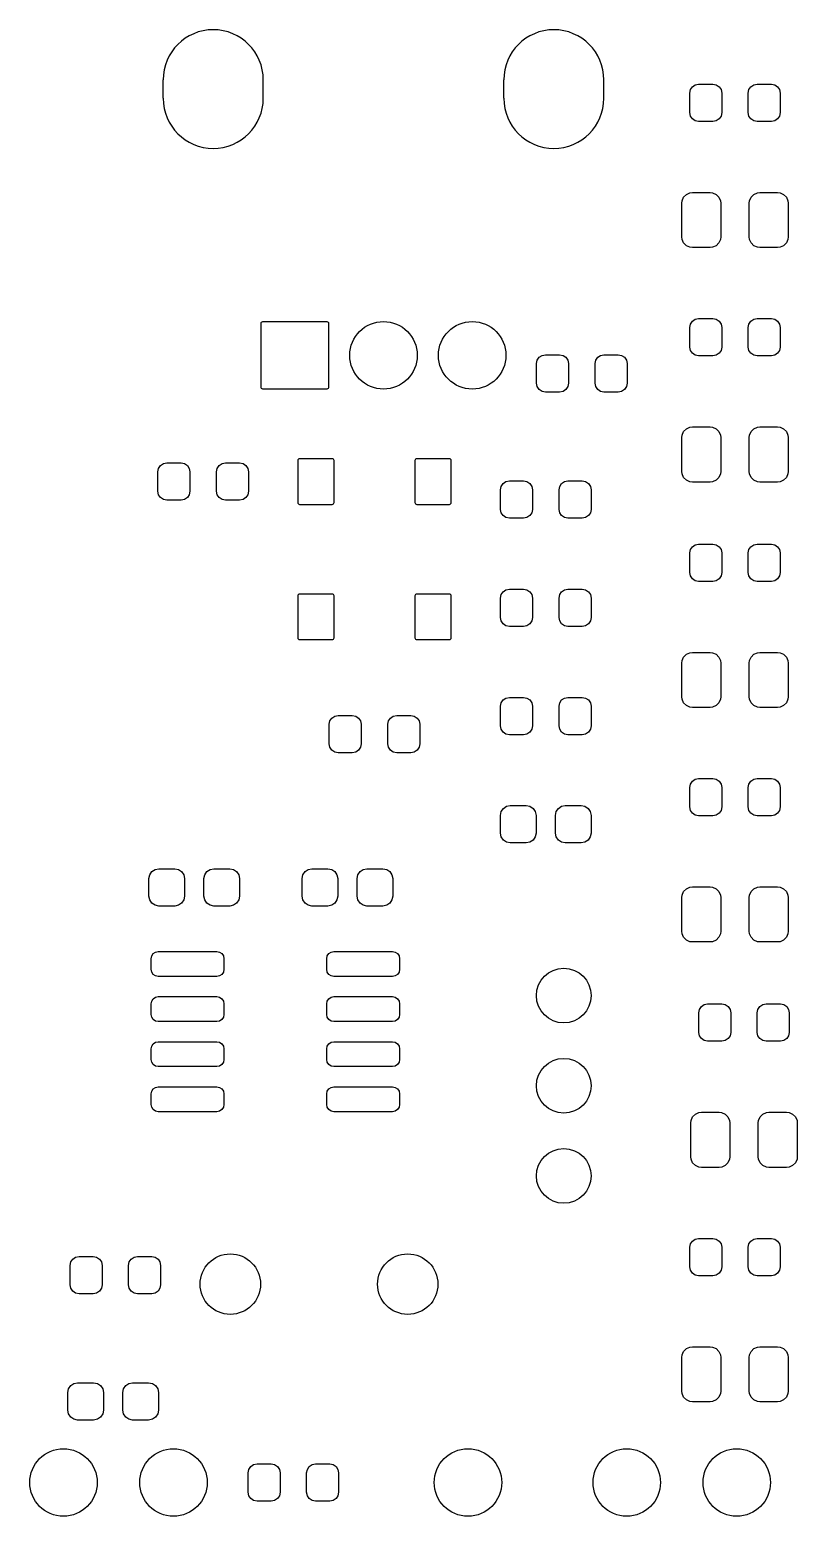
# Model space of a CAD drawing. Extents: x 123.1 to 169.3, y -139.9 to -48.2.
# Drawn here: x 123.12 to 144.76, y -139.89 to -98.02 of the extents above; entities that cross this region are included whole.
import ezdxf

# ---------------------------------------------------------------- set-up
doc = ezdxf.new("R2010")
doc.units = 0
doc.layers.add('BLACK', color=7, linetype='CONTINUOUS')

msp = doc.modelspace()

# ---------------------------------------------------------------- linework, layer by layer
at = {"layer": 'BLACK', "linetype": 'CONTINUOUS'}
for p, q in [((126.885, -99.948), (126.885, -99.428)), ((129.707, -99.948), (129.707, -99.428)), ((136.485, -99.948), (136.485, -99.428)), ((139.307, -99.948), (139.307, -99.428)), ((141.745, -99.7049), (141.8, -99.6235)), ((141.8, -99.6235), (141.881, -99.5691)), ((141.881, -99.5691), (141.977, -99.55)), ((141.977, -99.55), (142.377, -99.55)), ((142.377, -99.55), (142.473, -99.5691)), ((142.473, -99.5691), (142.554, -99.6235)), ((142.554, -99.6235), (142.609, -99.7049)), ((143.395, -99.7049), (143.45, -99.6235)), ((143.45, -99.6235), (143.531, -99.5691)), ((143.531, -99.5691), (143.627, -99.55)), ((143.627, -99.55), (144.027, -99.55)), ((144.027, -99.55), (144.123, -99.5691)), ((144.123, -99.5691), (144.204, -99.6235)), ((144.204, -99.6235), (144.259, -99.7049)), ((141.726, -99.801), (141.745, -99.7049)), ((141.726, -100.351), (141.726, -99.801)), ((142.609, -99.7049), (142.628, -99.801)), ((142.628, -99.801), (142.628, -100.351)), ((143.376, -99.801), (143.395, -99.7049)), ((143.376, -100.351), (143.376, -99.801)), ((144.259, -99.7049), (144.278, -99.801)), ((144.278, -99.801), (144.278, -100.351)), ((141.745, -100.447), (141.726, -100.351)), ((141.8, -100.528), (141.745, -100.447)), ((142.609, -100.447), (142.554, -100.528)), ((142.628, -100.351), (142.609, -100.447)), ((143.395, -100.447), (143.376, -100.351)), ((143.45, -100.528), (143.395, -100.447)), ((144.259, -100.447), (144.204, -100.528)), ((144.278, -100.351), (144.259, -100.447)), ((141.881, -100.583), (141.8, -100.528)), ((141.977, -100.602), (141.881, -100.583)), ((142.377, -100.602), (141.977, -100.602)), ((142.473, -100.583), (142.377, -100.602)), ((142.554, -100.528), (142.473, -100.583)), ((143.531, -100.583), (143.45, -100.528)), ((143.627, -100.602), (143.531, -100.583)), ((144.027, -100.602), (143.627, -100.602)), ((144.123, -100.583), (144.027, -100.602)), ((144.204, -100.528), (144.123, -100.583)), ((141.501, -102.903), (141.509, -102.834)), ((141.501, -103.853), (141.501, -102.903)), ((141.509, -102.834), (141.554, -102.733)), ((141.554, -102.733), (141.632, -102.655)), ((141.632, -102.655), (141.732, -102.61)), ((141.732, -102.61), (141.802, -102.602)), ((141.802, -102.602), (142.302, -102.602)), ((142.302, -102.602), (142.371, -102.61)), ((142.371, -102.61), (142.472, -102.655)), ((142.472, -102.655), (142.55, -102.733)), ((142.55, -102.733), (142.595, -102.833)), ((142.595, -102.833), (142.603, -102.903)), ((142.603, -102.903), (142.603, -103.853)), ((143.401, -102.903), (143.409, -102.834)), ((143.401, -103.853), (143.401, -102.903)), ((143.409, -102.834), (143.454, -102.733)), ((143.454, -102.733), (143.532, -102.655)), ((143.532, -102.655), (143.632, -102.61)), ((143.632, -102.61), (143.702, -102.602)), ((143.702, -102.602), (144.202, -102.602)), ((144.202, -102.602), (144.271, -102.61)), ((144.271, -102.61), (144.372, -102.655)), ((144.372, -102.655), (144.45, -102.733)), ((144.45, -102.733), (144.495, -102.833)), ((144.495, -102.833), (144.503, -102.903)), ((144.503, -102.903), (144.503, -103.853)), ((141.509, -103.923), (141.501, -103.853)), ((141.554, -104.023), (141.509, -103.923)), ((141.632, -104.101), (141.554, -104.023)), ((141.733, -104.146), (141.632, -104.101)), ((141.802, -104.154), (141.733, -104.146)), ((142.302, -104.154), (141.802, -104.154)), ((142.372, -104.146), (142.302, -104.154)), ((142.472, -104.101), (142.372, -104.146)), ((142.55, -104.023), (142.472, -104.101)), ((142.595, -103.922), (142.55, -104.023)), ((142.603, -103.853), (142.595, -103.922)), ((143.409, -103.923), (143.401, -103.853)), ((143.454, -104.023), (143.409, -103.923)), ((143.532, -104.101), (143.454, -104.023)), ((143.633, -104.146), (143.532, -104.101)), ((143.702, -104.154), (143.633, -104.146)), ((144.202, -104.154), (143.702, -104.154)), ((144.272, -104.146), (144.202, -104.154)), ((144.372, -104.101), (144.272, -104.146)), ((144.45, -104.023), (144.372, -104.101)), ((144.495, -103.922), (144.45, -104.023)), ((144.503, -103.853), (144.495, -103.922)), ((129.645, -106.288), (129.649, -106.268)), ((129.645, -108.088), (129.645, -106.288)), ((129.649, -106.268), (129.66, -106.252)), ((129.66, -106.252), (129.676, -106.241)), ((129.676, -106.241), (129.696, -106.237)), ((129.696, -106.237), (131.496, -106.237)), ((131.496, -106.237), (131.516, -106.241)), ((131.516, -106.241), (131.532, -106.252)), ((131.532, -106.252), (131.543, -106.268)), ((131.543, -106.268), (131.547, -106.288)), ((131.547, -106.288), (131.547, -108.088)), ((141.726, -106.405), (141.745, -106.309)), ((141.745, -106.309), (141.8, -106.228)), ((141.8, -106.228), (141.881, -106.173)), ((141.881, -106.173), (141.977, -106.154)), ((141.977, -106.154), (142.377, -106.154)), ((142.377, -106.154), (142.473, -106.173)), ((142.473, -106.173), (142.554, -106.228)), ((142.554, -106.228), (142.609, -106.309)), ((142.609, -106.309), (142.628, -106.405)), ((143.376, -106.405), (143.395, -106.309)), ((143.395, -106.309), (143.45, -106.228)), ((143.45, -106.228), (143.531, -106.173)), ((143.531, -106.173), (143.627, -106.154)), ((143.627, -106.154), (144.027, -106.154)), ((144.027, -106.154), (144.123, -106.173)), ((144.123, -106.173), (144.204, -106.228)), ((144.204, -106.228), (144.259, -106.309)), ((144.259, -106.309), (144.278, -106.405)), ((141.726, -106.955), (141.726, -106.405)), ((142.628, -106.405), (142.628, -106.955)), ((143.376, -106.955), (143.376, -106.405)), ((144.278, -106.405), (144.278, -106.955)), ((137.482, -107.244), (137.563, -107.189)), ((137.563, -107.189), (137.659, -107.17)), ((137.659, -107.17), (138.059, -107.17)), ((138.059, -107.17), (138.155, -107.189)), ((138.155, -107.189), (138.236, -107.244)), ((139.132, -107.244), (139.213, -107.189)), ((139.213, -107.189), (139.309, -107.17)), ((139.309, -107.17), (139.709, -107.17)), ((139.709, -107.17), (139.805, -107.189)), ((139.805, -107.189), (139.886, -107.244)), ((141.745, -107.051), (141.726, -106.955)), ((141.8, -107.132), (141.745, -107.051)), ((141.881, -107.187), (141.8, -107.132)), ((141.977, -107.206), (141.881, -107.187)), ((142.473, -107.187), (142.377, -107.206)), ((142.554, -107.132), (142.473, -107.187)), ((142.609, -107.051), (142.554, -107.132)), ((142.628, -106.955), (142.609, -107.051)), ((143.395, -107.051), (143.376, -106.955)), ((143.45, -107.132), (143.395, -107.051)), ((143.531, -107.187), (143.45, -107.132)), ((143.627, -107.206), (143.531, -107.187)), ((144.123, -107.187), (144.027, -107.206)), ((144.204, -107.132), (144.123, -107.187)), ((144.259, -107.051), (144.204, -107.132)), ((144.278, -106.955), (144.259, -107.051)), ((137.408, -107.421), (137.427, -107.325)), ((137.408, -107.971), (137.408, -107.421)), ((137.427, -107.325), (137.482, -107.244)), ((138.236, -107.244), (138.291, -107.325)), ((138.291, -107.325), (138.31, -107.421)), ((138.31, -107.421), (138.31, -107.971)), ((139.058, -107.421), (139.077, -107.325)), ((139.058, -107.971), (139.058, -107.421)), ((139.077, -107.325), (139.132, -107.244)), ((139.886, -107.244), (139.941, -107.325)), ((139.941, -107.325), (139.96, -107.421)), ((139.96, -107.421), (139.96, -107.971)), ((142.377, -107.206), (141.977, -107.206)), ((144.027, -107.206), (143.627, -107.206)), ((137.427, -108.067), (137.408, -107.971)), ((138.31, -107.971), (138.291, -108.067)), ((139.077, -108.067), (139.058, -107.971)), ((139.96, -107.971), (139.941, -108.067)), ((129.649, -108.108), (129.645, -108.088)), ((129.66, -108.124), (129.649, -108.108)), ((129.676, -108.135), (129.66, -108.124)), ((129.696, -108.139), (129.676, -108.135)), ((131.496, -108.139), (129.696, -108.139)), ((131.516, -108.135), (131.496, -108.139)), ((131.532, -108.124), (131.516, -108.135)), ((131.543, -108.108), (131.532, -108.124)), ((131.547, -108.088), (131.543, -108.108)), ((137.482, -108.148), (137.427, -108.067)), ((137.563, -108.203), (137.482, -108.148)), ((137.659, -108.222), (137.563, -108.203)), ((138.059, -108.222), (137.659, -108.222)), ((138.155, -108.203), (138.059, -108.222)), ((138.236, -108.148), (138.155, -108.203)), ((138.291, -108.067), (138.236, -108.148)), ((139.132, -108.148), (139.077, -108.067)), ((139.213, -108.203), (139.132, -108.148)), ((139.309, -108.222), (139.213, -108.203)), ((139.709, -108.222), (139.309, -108.222)), ((139.805, -108.203), (139.709, -108.222)), ((139.886, -108.148), (139.805, -108.203)), ((139.941, -108.067), (139.886, -108.148)), ((141.554, -109.337), (141.632, -109.259)), ((141.632, -109.259), (141.732, -109.214)), ((141.732, -109.214), (141.802, -109.206)), ((141.802, -109.206), (142.302, -109.206)), ((142.302, -109.206), (142.371, -109.214)), ((142.371, -109.214), (142.472, -109.259)), ((142.472, -109.259), (142.55, -109.337)), ((143.454, -109.337), (143.532, -109.259)), ((143.532, -109.259), (143.632, -109.214)), ((143.632, -109.214), (143.702, -109.206)), ((143.702, -109.206), (144.202, -109.206)), ((144.202, -109.206), (144.271, -109.214)), ((144.271, -109.214), (144.372, -109.259)), ((144.372, -109.259), (144.45, -109.337)), ((141.501, -109.507), (141.509, -109.438)), ((141.501, -110.457), (141.501, -109.507)), ((141.509, -109.438), (141.554, -109.337)), ((142.55, -109.337), (142.595, -109.437)), ((142.595, -109.437), (142.603, -109.507)), ((142.603, -109.507), (142.603, -110.457)), ((143.401, -109.507), (143.409, -109.438)), ((143.401, -110.457), (143.401, -109.507)), ((143.409, -109.438), (143.454, -109.337)), ((144.45, -109.337), (144.495, -109.437)), ((144.495, -109.437), (144.503, -109.507)), ((144.503, -109.507), (144.503, -110.457)), ((130.695, -110.124), (130.706, -110.108)), ((130.706, -110.108), (130.722, -110.097)), ((130.722, -110.097), (130.742, -110.093)), ((130.742, -110.093), (131.642, -110.093)), ((131.642, -110.093), (131.662, -110.097)), ((131.662, -110.097), (131.678, -110.108)), ((131.678, -110.108), (131.689, -110.124)), ((133.995, -110.124), (134.006, -110.108)), ((134.006, -110.108), (134.022, -110.097)), ((134.022, -110.097), (134.042, -110.093)), ((134.042, -110.093), (134.942, -110.093)), ((134.942, -110.093), (134.962, -110.097)), ((134.962, -110.097), (134.978, -110.108)), ((134.978, -110.108), (134.989, -110.124)), ((126.74, -110.469), (126.759, -110.373)), ((126.74, -111.019), (126.74, -110.469)), ((126.759, -110.373), (126.814, -110.292)), ((126.814, -110.292), (126.895, -110.237)), ((126.895, -110.237), (126.991, -110.218)), ((126.991, -110.218), (127.391, -110.218)), ((127.391, -110.218), (127.487, -110.237)), ((127.487, -110.237), (127.568, -110.292)), ((127.568, -110.292), (127.623, -110.373)), ((127.623, -110.373), (127.642, -110.469)), ((127.642, -110.469), (127.642, -111.019)), ((128.39, -110.469), (128.409, -110.373)), ((128.39, -111.019), (128.39, -110.469)), ((128.409, -110.373), (128.464, -110.292)), ((128.464, -110.292), (128.545, -110.237)), ((128.545, -110.237), (128.641, -110.218)), ((128.641, -110.218), (129.041, -110.218)), ((129.041, -110.218), (129.137, -110.237)), ((129.137, -110.237), (129.218, -110.292)), ((129.218, -110.292), (129.273, -110.373)), ((129.273, -110.373), (129.292, -110.469)), ((129.292, -110.469), (129.292, -111.019)), ((130.691, -110.144), (130.695, -110.124)), ((130.691, -111.344), (130.691, -110.144)), ((131.689, -110.124), (131.693, -110.144)), ((131.693, -110.144), (131.693, -111.344)), ((133.991, -110.144), (133.995, -110.124)), ((133.991, -111.344), (133.991, -110.144)), ((134.989, -110.124), (134.993, -110.144)), ((134.993, -110.144), (134.993, -111.344)), ((141.509, -110.527), (141.501, -110.457)), ((141.554, -110.627), (141.509, -110.527)), ((142.595, -110.526), (142.55, -110.627)), ((142.603, -110.457), (142.595, -110.526)), ((143.409, -110.527), (143.401, -110.457)), ((143.454, -110.627), (143.409, -110.527)), ((144.495, -110.526), (144.45, -110.627)), ((144.503, -110.457), (144.495, -110.526)), ((136.392, -110.977), (136.411, -110.881)), ((136.411, -110.881), (136.466, -110.8)), ((136.466, -110.8), (136.547, -110.745)), ((136.547, -110.745), (136.643, -110.726)), ((136.643, -110.726), (137.043, -110.726)), ((137.043, -110.726), (137.139, -110.745)), ((137.139, -110.745), (137.22, -110.8)), ((137.22, -110.8), (137.275, -110.881)), ((137.275, -110.881), (137.294, -110.977)), ((138.042, -110.977), (138.061, -110.881)), ((138.061, -110.881), (138.116, -110.8)), ((138.116, -110.8), (138.197, -110.745)), ((138.197, -110.745), (138.293, -110.726)), ((138.293, -110.726), (138.693, -110.726)), ((138.693, -110.726), (138.789, -110.745)), ((138.789, -110.745), (138.87, -110.8)), ((138.87, -110.8), (138.925, -110.881)), ((138.925, -110.881), (138.944, -110.977)), ((141.632, -110.705), (141.554, -110.627)), ((141.733, -110.75), (141.632, -110.705)), ((141.802, -110.758), (141.733, -110.75)), ((142.302, -110.758), (141.802, -110.758)), ((142.372, -110.75), (142.302, -110.758)), ((142.472, -110.705), (142.372, -110.75)), ((142.55, -110.627), (142.472, -110.705)), ((143.532, -110.705), (143.454, -110.627)), ((143.633, -110.75), (143.532, -110.705)), ((143.702, -110.758), (143.633, -110.75)), ((144.202, -110.758), (143.702, -110.758)), ((144.272, -110.75), (144.202, -110.758)), ((144.372, -110.705), (144.272, -110.75)), ((144.45, -110.627), (144.372, -110.705)), ((126.759, -111.115), (126.74, -111.019)), ((126.814, -111.196), (126.759, -111.115)), ((126.895, -111.251), (126.814, -111.196)), ((126.991, -111.27), (126.895, -111.251)), ((127.391, -111.27), (126.991, -111.27)), ((127.487, -111.251), (127.391, -111.27)), ((127.568, -111.196), (127.487, -111.251)), ((127.623, -111.115), (127.568, -111.196)), ((127.642, -111.019), (127.623, -111.115)), ((128.409, -111.115), (128.39, -111.019)), ((128.464, -111.196), (128.409, -111.115)), ((128.545, -111.251), (128.464, -111.196)), ((128.641, -111.27), (128.545, -111.251)), ((129.041, -111.27), (128.641, -111.27)), ((129.137, -111.251), (129.041, -111.27)), ((129.218, -111.196), (129.137, -111.251)), ((129.273, -111.115), (129.218, -111.196)), ((129.292, -111.019), (129.273, -111.115)), ((130.695, -111.364), (130.691, -111.344)), ((130.706, -111.38), (130.695, -111.364)), ((131.689, -111.364), (131.678, -111.38)), ((131.693, -111.344), (131.689, -111.364)), ((133.995, -111.364), (133.991, -111.344)), ((134.006, -111.38), (133.995, -111.364)), ((134.989, -111.364), (134.978, -111.38)), ((134.993, -111.344), (134.989, -111.364)), ((136.392, -111.527), (136.392, -110.977)), ((137.294, -110.977), (137.294, -111.527)), ((138.042, -111.527), (138.042, -110.977)), ((138.944, -110.977), (138.944, -111.527)), ((130.722, -111.391), (130.706, -111.38)), ((130.742, -111.395), (130.722, -111.391)), ((131.642, -111.395), (130.742, -111.395)), ((131.662, -111.391), (131.642, -111.395)), ((131.678, -111.38), (131.662, -111.391)), ((134.022, -111.391), (134.006, -111.38)), ((134.042, -111.395), (134.022, -111.391)), ((134.942, -111.395), (134.042, -111.395)), ((134.962, -111.391), (134.942, -111.395)), ((134.978, -111.38), (134.962, -111.391)), ((136.411, -111.623), (136.392, -111.527)), ((136.466, -111.704), (136.411, -111.623)), ((136.547, -111.759), (136.466, -111.704)), ((136.643, -111.778), (136.547, -111.759)), ((137.043, -111.778), (136.643, -111.778)), ((137.139, -111.759), (137.043, -111.778)), ((137.22, -111.704), (137.139, -111.759)), ((137.275, -111.623), (137.22, -111.704)), ((137.294, -111.527), (137.275, -111.623)), ((138.061, -111.623), (138.042, -111.527)), ((138.116, -111.704), (138.061, -111.623)), ((138.197, -111.759), (138.116, -111.704)), ((138.293, -111.778), (138.197, -111.759)), ((138.693, -111.778), (138.293, -111.778)), ((138.789, -111.759), (138.693, -111.778)), ((138.87, -111.704), (138.789, -111.759)), ((138.925, -111.623), (138.87, -111.704)), ((138.944, -111.527), (138.925, -111.623)), ((141.745, -112.659), (141.8, -112.578)), ((141.8, -112.578), (141.881, -112.523)), ((141.881, -112.523), (141.977, -112.504)), ((141.977, -112.504), (142.377, -112.504)), ((142.377, -112.504), (142.473, -112.523)), ((142.473, -112.523), (142.554, -112.578)), ((142.554, -112.578), (142.609, -112.659)), ((143.395, -112.659), (143.45, -112.578)), ((143.45, -112.578), (143.531, -112.523)), ((143.531, -112.523), (143.627, -112.504)), ((143.627, -112.504), (144.027, -112.504)), ((144.027, -112.504), (144.123, -112.523)), ((144.123, -112.523), (144.204, -112.578)), ((144.204, -112.578), (144.259, -112.659)), ((141.726, -112.755), (141.745, -112.659)), ((141.726, -113.305), (141.726, -112.755)), ((142.609, -112.659), (142.628, -112.755)), ((142.628, -112.755), (142.628, -113.305)), ((143.376, -112.755), (143.395, -112.659)), ((143.376, -113.305), (143.376, -112.755)), ((144.259, -112.659), (144.278, -112.755)), ((144.278, -112.755), (144.278, -113.305)), ((141.745, -113.401), (141.726, -113.305)), ((141.8, -113.482), (141.745, -113.401)), ((142.609, -113.401), (142.554, -113.482)), ((142.628, -113.305), (142.609, -113.401)), ((143.395, -113.401), (143.376, -113.305)), ((143.45, -113.482), (143.395, -113.401)), ((144.259, -113.401), (144.204, -113.482)), ((144.278, -113.305), (144.259, -113.401)), ((136.411, -113.929), (136.466, -113.848)), ((136.466, -113.848), (136.547, -113.793)), ((136.547, -113.793), (136.643, -113.774)), ((136.643, -113.774), (137.043, -113.774)), ((137.043, -113.774), (137.139, -113.793)), ((137.139, -113.793), (137.22, -113.848)), ((137.22, -113.848), (137.275, -113.929)), ((138.061, -113.929), (138.116, -113.848)), ((138.116, -113.848), (138.197, -113.793)), ((138.197, -113.793), (138.293, -113.774)), ((138.293, -113.774), (138.693, -113.774)), ((138.693, -113.774), (138.789, -113.793)), ((138.789, -113.793), (138.87, -113.848)), ((138.87, -113.848), (138.925, -113.929)), ((141.881, -113.537), (141.8, -113.482)), ((141.977, -113.556), (141.881, -113.537)), ((142.377, -113.556), (141.977, -113.556)), ((142.473, -113.537), (142.377, -113.556)), ((142.554, -113.482), (142.473, -113.537)), ((143.531, -113.537), (143.45, -113.482)), ((143.627, -113.556), (143.531, -113.537)), ((144.027, -113.556), (143.627, -113.556)), ((144.123, -113.537), (144.027, -113.556)), ((144.204, -113.482), (144.123, -113.537)), ((130.691, -113.954), (130.695, -113.934)), ((130.691, -115.154), (130.691, -113.954)), ((130.695, -113.934), (130.706, -113.918)), ((130.706, -113.918), (130.722, -113.907)), ((130.722, -113.907), (130.742, -113.903)), ((130.742, -113.903), (131.642, -113.903)), ((131.642, -113.903), (131.662, -113.907)), ((131.662, -113.907), (131.678, -113.918)), ((131.678, -113.918), (131.689, -113.934)), ((131.689, -113.934), (131.693, -113.954)), ((131.693, -113.954), (131.693, -115.154)), ((133.991, -113.954), (133.995, -113.934)), ((133.991, -115.154), (133.991, -113.954)), ((133.995, -113.934), (134.006, -113.918)), ((134.006, -113.918), (134.022, -113.907)), ((134.022, -113.907), (134.042, -113.903)), ((134.042, -113.903), (134.942, -113.903)), ((134.942, -113.903), (134.962, -113.907)), ((134.962, -113.907), (134.978, -113.918)), ((134.978, -113.918), (134.989, -113.934)), ((134.989, -113.934), (134.993, -113.954)), ((134.993, -113.954), (134.993, -115.154)), ((136.392, -114.025), (136.411, -113.929)), ((136.392, -114.575), (136.392, -114.025)), ((137.275, -113.929), (137.294, -114.025)), ((137.294, -114.025), (137.294, -114.575)), ((138.042, -114.025), (138.061, -113.929)), ((138.042, -114.575), (138.042, -114.025)), ((138.925, -113.929), (138.944, -114.025)), ((138.944, -114.025), (138.944, -114.575)), ((136.411, -114.671), (136.392, -114.575)), ((136.466, -114.752), (136.411, -114.671)), ((137.275, -114.671), (137.22, -114.752)), ((137.294, -114.575), (137.275, -114.671)), ((138.061, -114.671), (138.042, -114.575)), ((138.116, -114.752), (138.061, -114.671)), ((138.925, -114.671), (138.87, -114.752)), ((138.944, -114.575), (138.925, -114.671)), ((136.547, -114.807), (136.466, -114.752)), ((136.643, -114.826), (136.547, -114.807)), ((137.043, -114.826), (136.643, -114.826)), ((137.139, -114.807), (137.043, -114.826)), ((137.22, -114.752), (137.139, -114.807)), ((138.197, -114.807), (138.116, -114.752)), ((138.293, -114.826), (138.197, -114.807)), ((138.693, -114.826), (138.293, -114.826)), ((138.789, -114.807), (138.693, -114.826)), ((138.87, -114.752), (138.789, -114.807)), ((130.695, -115.174), (130.691, -115.154)), ((130.706, -115.19), (130.695, -115.174)), ((130.722, -115.201), (130.706, -115.19)), ((130.742, -115.205), (130.722, -115.201)), ((131.642, -115.205), (130.742, -115.205)), ((131.662, -115.201), (131.642, -115.205)), ((131.678, -115.19), (131.662, -115.201)), ((131.689, -115.174), (131.678, -115.19)), ((131.693, -115.154), (131.689, -115.174)), ((133.995, -115.174), (133.991, -115.154)), ((134.006, -115.19), (133.995, -115.174)), ((134.022, -115.201), (134.006, -115.19)), ((134.042, -115.205), (134.022, -115.201)), ((134.942, -115.205), (134.042, -115.205)), ((134.962, -115.201), (134.942, -115.205)), ((134.978, -115.19), (134.962, -115.201)), ((134.989, -115.174), (134.978, -115.19)), ((134.993, -115.154), (134.989, -115.174)), ((141.632, -115.609), (141.732, -115.564)), ((141.732, -115.564), (141.802, -115.556)), ((141.802, -115.556), (142.302, -115.556)), ((142.302, -115.556), (142.371, -115.564)), ((142.371, -115.564), (142.472, -115.609)), ((143.532, -115.609), (143.632, -115.564)), ((143.632, -115.564), (143.702, -115.556)), ((143.702, -115.556), (144.202, -115.556)), ((144.202, -115.556), (144.271, -115.564)), ((144.271, -115.564), (144.372, -115.609)), ((141.501, -115.857), (141.509, -115.788)), ((141.501, -116.807), (141.501, -115.857)), ((141.509, -115.788), (141.554, -115.687)), ((141.554, -115.687), (141.632, -115.609)), ((142.472, -115.609), (142.55, -115.687)), ((142.55, -115.687), (142.595, -115.787)), ((142.595, -115.787), (142.603, -115.857)), ((142.603, -115.857), (142.603, -116.807)), ((143.401, -115.857), (143.409, -115.788)), ((143.401, -116.807), (143.401, -115.857)), ((143.409, -115.788), (143.454, -115.687)), ((143.454, -115.687), (143.532, -115.609)), ((144.372, -115.609), (144.45, -115.687)), ((144.45, -115.687), (144.495, -115.787)), ((144.495, -115.787), (144.503, -115.857)), ((144.503, -115.857), (144.503, -116.807)), ((136.547, -116.841), (136.643, -116.822)), ((136.643, -116.822), (137.043, -116.822)), ((137.043, -116.822), (137.139, -116.841)), ((138.197, -116.841), (138.293, -116.822)), ((138.293, -116.822), (138.693, -116.822)), ((138.693, -116.822), (138.789, -116.841)), ((141.509, -116.877), (141.501, -116.807)), ((142.603, -116.807), (142.595, -116.876)), ((143.409, -116.877), (143.401, -116.807)), ((144.503, -116.807), (144.495, -116.876)), ((136.392, -117.073), (136.411, -116.977)), ((136.392, -117.623), (136.392, -117.073)), ((136.411, -116.977), (136.466, -116.896)), ((136.466, -116.896), (136.547, -116.841)), ((137.139, -116.841), (137.22, -116.896)), ((137.22, -116.896), (137.275, -116.977)), ((137.275, -116.977), (137.294, -117.073)), ((137.294, -117.073), (137.294, -117.623)), ((138.042, -117.073), (138.061, -116.977)), ((138.042, -117.623), (138.042, -117.073)), ((138.061, -116.977), (138.116, -116.896)), ((138.116, -116.896), (138.197, -116.841)), ((138.789, -116.841), (138.87, -116.896)), ((138.87, -116.896), (138.925, -116.977)), ((138.925, -116.977), (138.944, -117.073)), ((138.944, -117.073), (138.944, -117.623)), ((141.554, -116.977), (141.509, -116.877)), ((141.632, -117.055), (141.554, -116.977)), ((141.733, -117.1), (141.632, -117.055)), ((141.802, -117.108), (141.733, -117.1)), ((142.302, -117.108), (141.802, -117.108)), ((142.372, -117.1), (142.302, -117.108)), ((142.472, -117.055), (142.372, -117.1)), ((142.55, -116.977), (142.472, -117.055)), ((142.595, -116.876), (142.55, -116.977)), ((143.454, -116.977), (143.409, -116.877)), ((143.532, -117.055), (143.454, -116.977)), ((143.633, -117.1), (143.532, -117.055)), ((143.702, -117.108), (143.633, -117.1)), ((144.202, -117.108), (143.702, -117.108)), ((144.272, -117.1), (144.202, -117.108)), ((144.372, -117.055), (144.272, -117.1)), ((144.45, -116.977), (144.372, -117.055)), ((144.495, -116.876), (144.45, -116.977)), ((131.566, -117.581), (131.585, -117.485)), ((131.566, -118.131), (131.566, -117.581)), ((131.585, -117.485), (131.64, -117.404)), ((131.64, -117.404), (131.721, -117.349)), ((131.721, -117.349), (131.817, -117.33)), ((131.817, -117.33), (132.217, -117.33)), ((132.217, -117.33), (132.313, -117.349)), ((132.313, -117.349), (132.394, -117.404)), ((132.394, -117.404), (132.449, -117.485)), ((132.449, -117.485), (132.468, -117.581)), ((132.468, -117.581), (132.468, -118.131)), ((133.216, -117.581), (133.235, -117.485)), ((133.216, -118.131), (133.216, -117.581)), ((133.235, -117.485), (133.29, -117.404)), ((133.29, -117.404), (133.371, -117.349)), ((133.371, -117.349), (133.467, -117.33)), ((133.467, -117.33), (133.867, -117.33)), ((133.867, -117.33), (133.963, -117.349)), ((133.963, -117.349), (134.044, -117.404)), ((134.044, -117.404), (134.099, -117.485)), ((134.099, -117.485), (134.118, -117.581)), ((134.118, -117.581), (134.118, -118.131)), ((136.411, -117.719), (136.392, -117.623)), ((137.294, -117.623), (137.275, -117.719)), ((138.061, -117.719), (138.042, -117.623)), ((138.944, -117.623), (138.925, -117.719)), ((136.466, -117.8), (136.411, -117.719)), ((136.547, -117.855), (136.466, -117.8)), ((136.643, -117.874), (136.547, -117.855)), ((137.043, -117.874), (136.643, -117.874)), ((137.139, -117.855), (137.043, -117.874)), ((137.22, -117.8), (137.139, -117.855)), ((137.275, -117.719), (137.22, -117.8)), ((138.116, -117.8), (138.061, -117.719)), ((138.197, -117.855), (138.116, -117.8)), ((138.293, -117.874), (138.197, -117.855)), ((138.693, -117.874), (138.293, -117.874)), ((138.789, -117.855), (138.693, -117.874)), ((138.87, -117.8), (138.789, -117.855)), ((138.925, -117.719), (138.87, -117.8)), ((131.585, -118.227), (131.566, -118.131)), ((131.64, -118.308), (131.585, -118.227)), ((131.721, -118.363), (131.64, -118.308)), ((131.817, -118.382), (131.721, -118.363)), ((132.217, -118.382), (131.817, -118.382)), ((132.313, -118.363), (132.217, -118.382)), ((132.394, -118.308), (132.313, -118.363)), ((132.449, -118.227), (132.394, -118.308)), ((132.468, -118.131), (132.449, -118.227)), ((133.235, -118.227), (133.216, -118.131)), ((133.29, -118.308), (133.235, -118.227)), ((133.371, -118.363), (133.29, -118.308)), ((133.467, -118.382), (133.371, -118.363)), ((133.867, -118.382), (133.467, -118.382)), ((133.963, -118.363), (133.867, -118.382)), ((134.044, -118.308), (133.963, -118.363)), ((134.099, -118.227), (134.044, -118.308)), ((134.118, -118.131), (134.099, -118.227)), ((141.726, -119.359), (141.745, -119.263)), ((141.745, -119.263), (141.8, -119.182)), ((141.8, -119.182), (141.881, -119.127)), ((141.881, -119.127), (141.977, -119.108)), ((141.977, -119.108), (142.377, -119.108)), ((142.377, -119.108), (142.473, -119.127)), ((142.473, -119.127), (142.554, -119.182)), ((142.554, -119.182), (142.609, -119.263)), ((142.609, -119.263), (142.628, -119.359)), ((143.376, -119.359), (143.395, -119.263)), ((143.395, -119.263), (143.45, -119.182)), ((143.45, -119.182), (143.531, -119.127)), ((143.531, -119.127), (143.627, -119.108)), ((143.627, -119.108), (144.027, -119.108)), ((144.027, -119.108), (144.123, -119.127)), ((144.123, -119.127), (144.204, -119.182)), ((144.204, -119.182), (144.259, -119.263)), ((144.259, -119.263), (144.278, -119.359)), ((141.726, -119.909), (141.726, -119.359)), ((142.628, -119.359), (142.628, -119.909)), ((143.376, -119.909), (143.376, -119.359)), ((144.278, -119.359), (144.278, -119.909)), ((136.392, -120.146), (136.413, -120.04)), ((136.392, -120.646), (136.392, -120.146)), ((136.413, -120.04), (136.473, -119.951)), ((136.473, -119.951), (136.562, -119.891)), ((136.562, -119.891), (136.668, -119.87)), ((136.668, -119.87), (137.118, -119.87)), ((137.118, -119.87), (137.224, -119.891)), ((137.224, -119.891), (137.313, -119.951)), ((137.313, -119.951), (137.373, -120.04)), ((137.373, -120.04), (137.394, -120.146)), ((137.394, -120.146), (137.394, -120.646)), ((137.942, -120.146), (137.963, -120.04)), ((137.942, -120.646), (137.942, -120.146)), ((137.963, -120.04), (138.023, -119.951)), ((138.023, -119.951), (138.112, -119.891)), ((138.112, -119.891), (138.218, -119.87)), ((138.218, -119.87), (138.668, -119.87)), ((138.668, -119.87), (138.774, -119.891)), ((138.774, -119.891), (138.863, -119.951)), ((138.863, -119.951), (138.923, -120.04)), ((138.923, -120.04), (138.944, -120.146)), ((138.944, -120.146), (138.944, -120.646)), ((141.745, -120.005), (141.726, -119.909)), ((141.8, -120.086), (141.745, -120.005)), ((141.881, -120.141), (141.8, -120.086)), ((141.977, -120.16), (141.881, -120.141)), ((142.377, -120.16), (141.977, -120.16)), ((142.473, -120.141), (142.377, -120.16)), ((142.554, -120.086), (142.473, -120.141)), ((142.609, -120.005), (142.554, -120.086)), ((142.628, -119.909), (142.609, -120.005)), ((143.395, -120.005), (143.376, -119.909)), ((143.45, -120.086), (143.395, -120.005)), ((143.531, -120.141), (143.45, -120.086)), ((143.627, -120.16), (143.531, -120.141)), ((144.027, -120.16), (143.627, -120.16)), ((144.123, -120.141), (144.027, -120.16)), ((144.204, -120.086), (144.123, -120.141)), ((144.259, -120.005), (144.204, -120.086)), ((144.278, -119.909), (144.259, -120.005)), ((136.413, -120.752), (136.392, -120.646)), ((136.473, -120.841), (136.413, -120.752)), ((136.562, -120.901), (136.473, -120.841)), ((136.668, -120.922), (136.562, -120.901)), ((137.118, -120.922), (136.668, -120.922)), ((137.224, -120.901), (137.118, -120.922)), ((137.313, -120.841), (137.224, -120.901)), ((137.373, -120.752), (137.313, -120.841)), ((137.394, -120.646), (137.373, -120.752)), ((137.963, -120.752), (137.942, -120.646)), ((138.023, -120.841), (137.963, -120.752)), ((138.112, -120.901), (138.023, -120.841)), ((138.218, -120.922), (138.112, -120.901)), ((138.668, -120.922), (138.218, -120.922)), ((138.774, -120.901), (138.668, -120.922)), ((138.863, -120.841), (138.774, -120.901)), ((138.923, -120.752), (138.863, -120.841)), ((138.944, -120.646), (138.923, -120.752)), ((126.486, -121.924), (126.507, -121.818)), ((126.507, -121.818), (126.567, -121.729)), ((126.567, -121.729), (126.656, -121.669)), ((126.656, -121.669), (126.762, -121.648)), ((126.762, -121.648), (127.212, -121.648)), ((127.212, -121.648), (127.318, -121.669)), ((127.318, -121.669), (127.407, -121.729)), ((127.407, -121.729), (127.467, -121.818)), ((127.467, -121.818), (127.488, -121.924)), ((128.036, -121.924), (128.057, -121.818)), ((128.057, -121.818), (128.117, -121.729)), ((128.117, -121.729), (128.206, -121.669)), ((128.206, -121.669), (128.312, -121.648)), ((128.312, -121.648), (128.762, -121.648)), ((128.762, -121.648), (128.868, -121.669)), ((128.868, -121.669), (128.957, -121.729)), ((128.957, -121.729), (129.017, -121.818)), ((129.017, -121.818), (129.038, -121.924)), ((130.804, -121.924), (130.825, -121.818)), ((130.825, -121.818), (130.885, -121.729)), ((130.885, -121.729), (130.974, -121.669)), ((130.974, -121.669), (131.08, -121.648)), ((131.08, -121.648), (131.53, -121.648)), ((131.53, -121.648), (131.636, -121.669)), ((131.636, -121.669), (131.725, -121.729)), ((131.725, -121.729), (131.785, -121.818)), ((131.785, -121.818), (131.806, -121.924)), ((132.354, -121.924), (132.375, -121.818)), ((132.375, -121.818), (132.435, -121.729)), ((132.435, -121.729), (132.524, -121.669)), ((132.524, -121.669), (132.63, -121.648)), ((132.63, -121.648), (133.08, -121.648)), ((133.08, -121.648), (133.186, -121.669)), ((133.186, -121.669), (133.275, -121.729)), ((133.275, -121.729), (133.335, -121.818)), ((133.335, -121.818), (133.356, -121.924)), ((126.486, -122.424), (126.486, -121.924)), ((127.488, -121.924), (127.488, -122.424)), ((128.036, -122.424), (128.036, -121.924)), ((129.038, -121.924), (129.038, -122.424)), ((130.804, -122.424), (130.804, -121.924)), ((131.806, -121.924), (131.806, -122.424)), ((132.354, -122.424), (132.354, -121.924)), ((133.356, -121.924), (133.356, -122.424)), ((141.554, -122.291), (141.632, -122.213)), ((141.632, -122.213), (141.732, -122.168)), ((141.732, -122.168), (141.802, -122.16)), ((141.802, -122.16), (142.302, -122.16)), ((142.302, -122.16), (142.371, -122.168)), ((142.371, -122.168), (142.472, -122.213)), ((142.472, -122.213), (142.55, -122.291)), ((143.454, -122.291), (143.532, -122.213)), ((143.532, -122.213), (143.632, -122.168)), ((143.632, -122.168), (143.702, -122.16)), ((143.702, -122.16), (144.202, -122.16)), ((144.202, -122.16), (144.271, -122.168)), ((144.271, -122.168), (144.372, -122.213)), ((144.372, -122.213), (144.45, -122.291)), ((126.507, -122.53), (126.486, -122.424)), ((126.567, -122.619), (126.507, -122.53)), ((126.656, -122.679), (126.567, -122.619)), ((126.762, -122.7), (126.656, -122.679)), ((127.318, -122.679), (127.212, -122.7)), ((127.407, -122.619), (127.318, -122.679)), ((127.467, -122.53), (127.407, -122.619)), ((127.488, -122.424), (127.467, -122.53)), ((128.057, -122.53), (128.036, -122.424)), ((128.117, -122.619), (128.057, -122.53)), ((128.206, -122.679), (128.117, -122.619)), ((128.312, -122.7), (128.206, -122.679)), ((128.868, -122.679), (128.762, -122.7)), ((128.957, -122.619), (128.868, -122.679)), ((129.017, -122.53), (128.957, -122.619)), ((129.038, -122.424), (129.017, -122.53)), ((130.825, -122.53), (130.804, -122.424)), ((130.885, -122.619), (130.825, -122.53)), ((130.974, -122.679), (130.885, -122.619)), ((131.08, -122.7), (130.974, -122.679)), ((131.636, -122.679), (131.53, -122.7)), ((131.725, -122.619), (131.636, -122.679)), ((131.785, -122.53), (131.725, -122.619)), ((131.806, -122.424), (131.785, -122.53)), ((132.375, -122.53), (132.354, -122.424)), ((132.435, -122.619), (132.375, -122.53)), ((132.524, -122.679), (132.435, -122.619)), ((132.63, -122.7), (132.524, -122.679)), ((133.186, -122.679), (133.08, -122.7)), ((133.275, -122.619), (133.186, -122.679)), ((133.335, -122.53), (133.275, -122.619)), ((133.356, -122.424), (133.335, -122.53)), ((141.501, -122.461), (141.509, -122.392)), ((141.501, -123.411), (141.501, -122.461)), ((141.509, -122.392), (141.554, -122.291)), ((142.55, -122.291), (142.595, -122.391)), ((142.595, -122.391), (142.603, -122.461)), ((142.603, -122.461), (142.603, -123.411)), ((143.401, -122.461), (143.409, -122.392)), ((143.401, -123.411), (143.401, -122.461)), ((143.409, -122.392), (143.454, -122.291)), ((144.45, -122.291), (144.495, -122.391)), ((144.495, -122.391), (144.503, -122.461)), ((144.503, -122.461), (144.503, -123.411)), ((127.212, -122.7), (126.762, -122.7)), ((128.762, -122.7), (128.312, -122.7)), ((131.53, -122.7), (131.08, -122.7)), ((133.08, -122.7), (132.63, -122.7)), ((141.509, -123.481), (141.501, -123.411)), ((141.554, -123.581), (141.509, -123.481)), ((142.595, -123.48), (142.55, -123.581)), ((142.603, -123.411), (142.595, -123.48)), ((143.409, -123.481), (143.401, -123.411)), ((143.454, -123.581), (143.409, -123.481)), ((144.495, -123.48), (144.45, -123.581)), ((144.503, -123.411), (144.495, -123.48)), ((141.632, -123.659), (141.554, -123.581)), ((141.733, -123.704), (141.632, -123.659)), ((141.802, -123.712), (141.733, -123.704)), ((142.302, -123.712), (141.802, -123.712)), ((142.372, -123.704), (142.302, -123.712)), ((142.472, -123.659), (142.372, -123.704)), ((142.55, -123.581), (142.472, -123.659)), ((143.532, -123.659), (143.454, -123.581)), ((143.633, -123.704), (143.532, -123.659)), ((143.702, -123.712), (143.633, -123.704)), ((144.202, -123.712), (143.702, -123.712)), ((144.272, -123.704), (144.202, -123.712)), ((144.372, -123.659), (144.272, -123.704)), ((144.45, -123.581), (144.372, -123.659)), ((126.547, -124.183), (126.562, -124.106)), ((126.547, -124.483), (126.547, -124.183)), ((126.562, -124.106), (126.606, -124.041)), ((126.606, -124.041), (126.671, -123.997)), ((126.671, -123.997), (126.748, -123.982)), ((126.748, -123.982), (128.398, -123.982)), ((128.398, -123.982), (128.475, -123.997)), ((128.475, -123.997), (128.54, -124.041)), ((128.54, -124.041), (128.584, -124.106)), ((128.584, -124.106), (128.599, -124.183)), ((128.599, -124.183), (128.599, -124.483)), ((131.497, -124.183), (131.512, -124.106)), ((131.497, -124.483), (131.497, -124.183)), ((131.512, -124.106), (131.556, -124.041)), ((131.556, -124.041), (131.621, -123.997)), ((131.621, -123.997), (131.698, -123.982)), ((131.698, -123.982), (133.348, -123.982)), ((133.348, -123.982), (133.425, -123.997)), ((133.425, -123.997), (133.49, -124.041)), ((133.49, -124.041), (133.534, -124.106)), ((133.534, -124.106), (133.549, -124.183)), ((133.549, -124.183), (133.549, -124.483)), ((126.562, -124.56), (126.547, -124.483)), ((126.606, -124.625), (126.562, -124.56)), ((126.671, -124.669), (126.606, -124.625)), ((126.748, -124.684), (126.671, -124.669)), ((128.398, -124.684), (126.748, -124.684)), ((128.475, -124.669), (128.398, -124.684)), ((128.54, -124.625), (128.475, -124.669)), ((128.584, -124.56), (128.54, -124.625)), ((128.599, -124.483), (128.584, -124.56)), ((131.512, -124.56), (131.497, -124.483)), ((131.556, -124.625), (131.512, -124.56)), ((131.621, -124.669), (131.556, -124.625)), ((131.698, -124.684), (131.621, -124.669)), ((133.348, -124.684), (131.698, -124.684)), ((133.425, -124.669), (133.348, -124.684)), ((133.49, -124.625), (133.425, -124.669)), ((133.534, -124.56), (133.49, -124.625)), ((133.549, -124.483), (133.534, -124.56)), ((126.547, -125.453), (126.562, -125.376)), ((126.547, -125.753), (126.547, -125.453)), ((126.562, -125.376), (126.606, -125.311)), ((126.606, -125.311), (126.671, -125.267)), ((126.671, -125.267), (126.748, -125.252)), ((126.748, -125.252), (128.398, -125.252)), ((128.398, -125.252), (128.475, -125.267)), ((128.475, -125.267), (128.54, -125.311)), ((128.54, -125.311), (128.584, -125.376)), ((128.584, -125.376), (128.599, -125.453)), ((128.599, -125.453), (128.599, -125.753)), ((131.497, -125.453), (131.512, -125.376)), ((131.497, -125.753), (131.497, -125.453)), ((131.512, -125.376), (131.556, -125.311)), ((131.556, -125.311), (131.621, -125.267)), ((131.621, -125.267), (131.698, -125.252)), ((131.698, -125.252), (133.348, -125.252)), ((133.348, -125.252), (133.425, -125.267)), ((133.425, -125.267), (133.49, -125.311)), ((133.49, -125.311), (133.534, -125.376)), ((133.534, -125.376), (133.549, -125.453)), ((133.549, -125.453), (133.549, -125.753)), ((141.98, -125.709), (141.999, -125.613)), ((141.999, -125.613), (142.054, -125.532)), ((142.054, -125.532), (142.135, -125.477)), ((142.135, -125.477), (142.231, -125.458)), ((142.231, -125.458), (142.631, -125.458)), ((142.631, -125.458), (142.727, -125.477)), ((142.727, -125.477), (142.808, -125.532)), ((142.808, -125.532), (142.863, -125.613)), ((142.863, -125.613), (142.882, -125.709)), ((143.63, -125.709), (143.649, -125.613)), ((143.649, -125.613), (143.704, -125.532)), ((143.704, -125.532), (143.785, -125.477)), ((143.785, -125.477), (143.881, -125.458)), ((143.881, -125.458), (144.281, -125.458)), ((144.281, -125.458), (144.377, -125.477)), ((144.377, -125.477), (144.458, -125.532)), ((144.458, -125.532), (144.513, -125.613)), ((144.513, -125.613), (144.532, -125.709)), ((126.562, -125.83), (126.547, -125.753)), ((126.606, -125.895), (126.562, -125.83)), ((126.671, -125.939), (126.606, -125.895)), ((126.748, -125.954), (126.671, -125.939)), ((128.398, -125.954), (126.748, -125.954)), ((128.475, -125.939), (128.398, -125.954)), ((128.54, -125.895), (128.475, -125.939)), ((128.584, -125.83), (128.54, -125.895)), ((128.599, -125.753), (128.584, -125.83)), ((131.512, -125.83), (131.497, -125.753)), ((131.556, -125.895), (131.512, -125.83)), ((131.621, -125.939), (131.556, -125.895)), ((131.698, -125.954), (131.621, -125.939)), ((133.348, -125.954), (131.698, -125.954)), ((133.425, -125.939), (133.348, -125.954)), ((133.49, -125.895), (133.425, -125.939)), ((133.534, -125.83), (133.49, -125.895)), ((133.549, -125.753), (133.534, -125.83)), ((141.98, -126.259), (141.98, -125.709)), ((142.882, -125.709), (142.882, -126.259)), ((143.63, -126.259), (143.63, -125.709)), ((144.532, -125.709), (144.532, -126.259)), ((141.999, -126.355), (141.98, -126.259)), ((142.054, -126.436), (141.999, -126.355)), ((142.135, -126.491), (142.054, -126.436)), ((142.808, -126.436), (142.727, -126.491)), ((142.863, -126.355), (142.808, -126.436)), ((142.882, -126.259), (142.863, -126.355)), ((143.649, -126.355), (143.63, -126.259)), ((143.704, -126.436), (143.649, -126.355)), ((143.785, -126.491), (143.704, -126.436)), ((144.458, -126.436), (144.377, -126.491)), ((144.513, -126.355), (144.458, -126.436)), ((144.532, -126.259), (144.513, -126.355)), ((126.547, -126.723), (126.562, -126.646)), ((126.547, -127.023), (126.547, -126.723)), ((126.562, -126.646), (126.606, -126.581)), ((126.606, -126.581), (126.671, -126.537)), ((126.671, -126.537), (126.748, -126.522)), ((126.748, -126.522), (128.398, -126.522)), ((128.398, -126.522), (128.475, -126.537)), ((128.475, -126.537), (128.54, -126.581)), ((128.54, -126.581), (128.584, -126.646)), ((128.584, -126.646), (128.599, -126.723)), ((128.599, -126.723), (128.599, -127.023)), ((131.497, -126.723), (131.512, -126.646)), ((131.497, -127.023), (131.497, -126.723)), ((131.512, -126.646), (131.556, -126.581)), ((131.556, -126.581), (131.621, -126.537)), ((131.621, -126.537), (131.698, -126.522)), ((131.698, -126.522), (133.348, -126.522)), ((133.348, -126.522), (133.425, -126.537)), ((133.425, -126.537), (133.49, -126.581)), ((133.49, -126.581), (133.534, -126.646)), ((133.534, -126.646), (133.549, -126.723)), ((133.549, -126.723), (133.549, -127.023)), ((142.231, -126.51), (142.135, -126.491)), ((142.631, -126.51), (142.231, -126.51)), ((142.727, -126.491), (142.631, -126.51)), ((143.881, -126.51), (143.785, -126.491)), ((144.281, -126.51), (143.881, -126.51)), ((144.377, -126.491), (144.281, -126.51)), ((126.562, -127.1), (126.547, -127.023)), ((126.606, -127.165), (126.562, -127.1)), ((126.671, -127.209), (126.606, -127.165)), ((126.748, -127.224), (126.671, -127.209)), ((128.398, -127.224), (126.748, -127.224)), ((128.475, -127.209), (128.398, -127.224)), ((128.54, -127.165), (128.475, -127.209)), ((128.584, -127.1), (128.54, -127.165)), ((128.599, -127.023), (128.584, -127.1)), ((131.512, -127.1), (131.497, -127.023)), ((131.556, -127.165), (131.512, -127.1)), ((131.621, -127.209), (131.556, -127.165)), ((131.698, -127.224), (131.621, -127.209)), ((133.348, -127.224), (131.698, -127.224)), ((133.425, -127.209), (133.348, -127.224)), ((133.49, -127.165), (133.425, -127.209)), ((133.534, -127.1), (133.49, -127.165)), ((133.549, -127.023), (133.534, -127.1)), ((126.547, -127.993), (126.562, -127.916)), ((126.547, -128.293), (126.547, -127.993)), ((126.562, -127.916), (126.606, -127.851)), ((126.606, -127.851), (126.671, -127.807)), ((126.671, -127.807), (126.748, -127.792)), ((126.748, -127.792), (128.398, -127.792)), ((128.398, -127.792), (128.475, -127.807)), ((128.475, -127.807), (128.54, -127.851)), ((128.54, -127.851), (128.584, -127.916)), ((128.584, -127.916), (128.599, -127.993)), ((128.599, -127.993), (128.599, -128.293)), ((131.497, -127.993), (131.512, -127.916)), ((131.497, -128.293), (131.497, -127.993)), ((131.512, -127.916), (131.556, -127.851)), ((131.556, -127.851), (131.621, -127.807)), ((131.621, -127.807), (131.698, -127.792)), ((131.698, -127.792), (133.348, -127.792)), ((133.348, -127.792), (133.425, -127.807)), ((133.425, -127.807), (133.49, -127.851)), ((133.49, -127.851), (133.534, -127.916)), ((133.534, -127.916), (133.549, -127.993)), ((133.549, -127.993), (133.549, -128.293)), ((126.562, -128.37), (126.547, -128.293)), ((126.606, -128.435), (126.562, -128.37)), ((126.671, -128.479), (126.606, -128.435)), ((126.748, -128.494), (126.671, -128.479)), ((128.398, -128.494), (126.748, -128.494)), ((128.475, -128.479), (128.398, -128.494)), ((128.54, -128.435), (128.475, -128.479)), ((128.584, -128.37), (128.54, -128.435)), ((128.599, -128.293), (128.584, -128.37)), ((131.512, -128.37), (131.497, -128.293)), ((131.556, -128.435), (131.512, -128.37)), ((131.621, -128.479), (131.556, -128.435)), ((131.698, -128.494), (131.621, -128.479)), ((133.348, -128.494), (131.698, -128.494)), ((133.425, -128.479), (133.348, -128.494)), ((133.49, -128.435), (133.425, -128.479)), ((133.534, -128.37), (133.49, -128.435)), ((133.549, -128.293), (133.534, -128.37)), ((141.886, -128.563), (141.986, -128.518)), ((141.986, -128.518), (142.056, -128.51)), ((142.056, -128.51), (142.556, -128.51)), ((142.556, -128.51), (142.625, -128.518)), ((142.625, -128.518), (142.726, -128.563)), ((143.786, -128.563), (143.886, -128.518)), ((143.886, -128.518), (143.956, -128.51)), ((143.956, -128.51), (144.456, -128.51)), ((144.456, -128.51), (144.525, -128.518)), ((144.525, -128.518), (144.626, -128.563)), ((141.755, -128.811), (141.763, -128.742)), ((141.755, -129.761), (141.755, -128.811)), ((141.763, -128.742), (141.808, -128.641)), ((141.808, -128.641), (141.886, -128.563)), ((142.726, -128.563), (142.804, -128.641)), ((142.804, -128.641), (142.849, -128.741)), ((142.849, -128.741), (142.857, -128.811)), ((142.857, -128.811), (142.857, -129.761)), ((143.655, -128.811), (143.663, -128.742)), ((143.655, -129.761), (143.655, -128.811)), ((143.663, -128.742), (143.708, -128.641)), ((143.708, -128.641), (143.786, -128.563)), ((144.626, -128.563), (144.704, -128.641)), ((144.704, -128.641), (144.749, -128.741)), ((144.749, -128.741), (144.757, -128.811)), ((144.757, -128.811), (144.757, -129.761)), ((141.763, -129.831), (141.755, -129.761)), ((142.857, -129.761), (142.849, -129.83)), ((143.663, -129.831), (143.655, -129.761)), ((144.757, -129.761), (144.749, -129.83)), ((141.808, -129.931), (141.763, -129.831)), ((141.886, -130.009), (141.808, -129.931)), ((141.987, -130.054), (141.886, -130.009)), ((142.056, -130.062), (141.987, -130.054)), ((142.556, -130.062), (142.056, -130.062)), ((142.626, -130.054), (142.556, -130.062)), ((142.726, -130.009), (142.626, -130.054)), ((142.804, -129.931), (142.726, -130.009)), ((142.849, -129.83), (142.804, -129.931)), ((143.708, -129.931), (143.663, -129.831)), ((143.786, -130.009), (143.708, -129.931)), ((143.887, -130.054), (143.786, -130.009)), ((143.956, -130.062), (143.887, -130.054)), ((144.456, -130.062), (143.956, -130.062)), ((144.526, -130.054), (144.456, -130.062)), ((144.626, -130.009), (144.526, -130.054)), ((144.704, -129.931), (144.626, -130.009)), ((144.749, -129.83), (144.704, -129.931)), ((141.726, -132.313), (141.745, -132.217)), ((141.726, -132.863), (141.726, -132.313)), ((141.745, -132.217), (141.8, -132.136)), ((141.8, -132.136), (141.881, -132.081)), ((141.881, -132.081), (141.977, -132.062)), ((141.977, -132.062), (142.377, -132.062)), ((142.377, -132.062), (142.473, -132.081)), ((142.473, -132.081), (142.554, -132.136)), ((142.554, -132.136), (142.609, -132.217)), ((142.609, -132.217), (142.628, -132.313)), ((142.628, -132.313), (142.628, -132.863)), ((143.376, -132.313), (143.395, -132.217)), ((143.376, -132.863), (143.376, -132.313)), ((143.395, -132.217), (143.45, -132.136)), ((143.45, -132.136), (143.531, -132.081)), ((143.531, -132.081), (143.627, -132.062)), ((143.627, -132.062), (144.027, -132.062)), ((144.027, -132.062), (144.123, -132.081)), ((144.123, -132.081), (144.204, -132.136)), ((144.204, -132.136), (144.259, -132.217)), ((144.259, -132.217), (144.278, -132.313)), ((144.278, -132.313), (144.278, -132.863)), ((124.263, -132.821), (124.282, -132.725)), ((124.282, -132.725), (124.337, -132.644)), ((124.337, -132.644), (124.418, -132.589)), ((124.418, -132.589), (124.514, -132.57)), ((124.514, -132.57), (124.914, -132.57)), ((124.914, -132.57), (125.01, -132.589)), ((125.01, -132.589), (125.091, -132.644)), ((125.091, -132.644), (125.146, -132.725)), ((125.146, -132.725), (125.165, -132.821)), ((125.913, -132.821), (125.932, -132.725)), ((125.932, -132.725), (125.987, -132.644)), ((125.987, -132.644), (126.068, -132.589)), ((126.068, -132.589), (126.164, -132.57)), ((126.164, -132.57), (126.564, -132.57)), ((126.564, -132.57), (126.66, -132.589)), ((126.66, -132.589), (126.741, -132.644)), ((126.741, -132.644), (126.796, -132.725)), ((126.796, -132.725), (126.815, -132.821)), ((124.263, -133.371), (124.263, -132.821)), ((125.165, -132.821), (125.165, -133.371)), ((125.913, -133.371), (125.913, -132.821)), ((126.815, -132.821), (126.815, -133.371)), ((141.745, -132.959), (141.726, -132.863)), ((141.8, -133.04), (141.745, -132.959)), ((141.881, -133.095), (141.8, -133.04)), ((141.977, -133.114), (141.881, -133.095)), ((142.377, -133.114), (141.977, -133.114)), ((142.473, -133.095), (142.377, -133.114)), ((142.554, -133.04), (142.473, -133.095)), ((142.609, -132.959), (142.554, -133.04)), ((142.628, -132.863), (142.609, -132.959)), ((143.395, -132.959), (143.376, -132.863)), ((143.45, -133.04), (143.395, -132.959)), ((143.531, -133.095), (143.45, -133.04)), ((143.627, -133.114), (143.531, -133.095)), ((144.027, -133.114), (143.627, -133.114)), ((144.123, -133.095), (144.027, -133.114)), ((144.204, -133.04), (144.123, -133.095)), ((144.259, -132.959), (144.204, -133.04)), ((144.278, -132.863), (144.259, -132.959)), ((124.282, -133.467), (124.263, -133.371)), ((124.337, -133.548), (124.282, -133.467)), ((124.418, -133.603), (124.337, -133.548)), ((125.091, -133.548), (125.01, -133.603)), ((125.146, -133.467), (125.091, -133.548)), ((125.165, -133.371), (125.146, -133.467)), ((125.932, -133.467), (125.913, -133.371)), ((125.987, -133.548), (125.932, -133.467)), ((126.068, -133.603), (125.987, -133.548)), ((126.741, -133.548), (126.66, -133.603)), ((126.796, -133.467), (126.741, -133.548)), ((126.815, -133.371), (126.796, -133.467)), ((124.514, -133.622), (124.418, -133.603)), ((124.914, -133.622), (124.514, -133.622)), ((125.01, -133.603), (124.914, -133.622)), ((126.164, -133.622), (126.068, -133.603)), ((126.564, -133.622), (126.164, -133.622)), ((126.66, -133.603), (126.564, -133.622)), ((141.509, -135.346), (141.554, -135.245)), ((141.554, -135.245), (141.632, -135.167)), ((141.632, -135.167), (141.732, -135.122)), ((141.732, -135.122), (141.802, -135.114)), ((141.802, -135.114), (142.302, -135.114)), ((142.302, -135.114), (142.371, -135.122)), ((142.371, -135.122), (142.472, -135.167)), ((142.472, -135.167), (142.55, -135.245)), ((142.55, -135.245), (142.595, -135.345)), ((143.409, -135.346), (143.454, -135.245)), ((143.454, -135.245), (143.532, -135.167)), ((143.532, -135.167), (143.632, -135.122)), ((143.632, -135.122), (143.702, -135.114)), ((143.702, -135.114), (144.202, -135.114)), ((144.202, -135.114), (144.271, -135.122)), ((144.271, -135.122), (144.372, -135.167)), ((144.372, -135.167), (144.45, -135.245)), ((144.45, -135.245), (144.495, -135.345)), ((141.501, -135.415), (141.509, -135.346)), ((141.501, -136.365), (141.501, -135.415)), ((142.595, -135.345), (142.603, -135.415)), ((142.603, -135.415), (142.603, -136.365)), ((143.401, -135.415), (143.409, -135.346)), ((143.401, -136.365), (143.401, -135.415)), ((144.495, -135.345), (144.503, -135.415)), ((144.503, -135.415), (144.503, -136.365)), ((124.2, -136.402), (124.221, -136.296)), ((124.2, -136.902), (124.2, -136.402)), ((124.221, -136.296), (124.281, -136.207)), ((124.281, -136.207), (124.37, -136.147)), ((124.37, -136.147), (124.476, -136.126)), ((124.476, -136.126), (124.926, -136.126)), ((124.926, -136.126), (125.032, -136.147)), ((125.032, -136.147), (125.121, -136.207)), ((125.121, -136.207), (125.181, -136.296)), ((125.181, -136.296), (125.202, -136.402)), ((125.202, -136.402), (125.202, -136.902)), ((125.75, -136.402), (125.771, -136.296)), ((125.75, -136.902), (125.75, -136.402)), ((125.771, -136.296), (125.831, -136.207)), ((125.831, -136.207), (125.92, -136.147)), ((125.92, -136.147), (126.026, -136.126)), ((126.026, -136.126), (126.476, -136.126)), ((126.476, -136.126), (126.582, -136.147)), ((126.582, -136.147), (126.671, -136.207)), ((126.671, -136.207), (126.731, -136.296)), ((126.731, -136.296), (126.752, -136.402)), ((126.752, -136.402), (126.752, -136.902)), ((141.509, -136.435), (141.501, -136.365)), ((141.554, -136.535), (141.509, -136.435)), ((142.595, -136.434), (142.55, -136.535)), ((142.603, -136.365), (142.595, -136.434)), ((143.409, -136.435), (143.401, -136.365)), ((143.454, -136.535), (143.409, -136.435)), ((144.495, -136.434), (144.45, -136.535)), ((144.503, -136.365), (144.495, -136.434)), ((124.221, -137.008), (124.2, -136.902)), ((125.202, -136.902), (125.181, -137.008)), ((125.771, -137.008), (125.75, -136.902)), ((126.752, -136.902), (126.731, -137.008)), ((141.632, -136.613), (141.554, -136.535)), ((141.733, -136.658), (141.632, -136.613)), ((141.802, -136.666), (141.733, -136.658)), ((142.302, -136.666), (141.802, -136.666)), ((142.372, -136.658), (142.302, -136.666)), ((142.472, -136.613), (142.372, -136.658)), ((142.55, -136.535), (142.472, -136.613)), ((143.532, -136.613), (143.454, -136.535)), ((143.633, -136.658), (143.532, -136.613)), ((143.702, -136.666), (143.633, -136.658)), ((144.202, -136.666), (143.702, -136.666)), ((144.272, -136.658), (144.202, -136.666)), ((144.372, -136.613), (144.272, -136.658)), ((144.45, -136.535), (144.372, -136.613)), ((124.281, -137.097), (124.221, -137.008)), ((124.37, -137.157), (124.281, -137.097)), ((124.476, -137.178), (124.37, -137.157)), ((124.926, -137.178), (124.476, -137.178)), ((125.032, -137.157), (124.926, -137.178)), ((125.121, -137.097), (125.032, -137.157)), ((125.181, -137.008), (125.121, -137.097)), ((125.831, -137.097), (125.771, -137.008)), ((125.92, -137.157), (125.831, -137.097)), ((126.026, -137.178), (125.92, -137.157)), ((126.476, -137.178), (126.026, -137.178)), ((126.582, -137.157), (126.476, -137.178)), ((126.671, -137.097), (126.582, -137.157)), ((126.731, -137.008), (126.671, -137.097)), ((129.28, -138.663), (129.299, -138.567)), ((129.299, -138.567), (129.354, -138.486)), ((129.354, -138.486), (129.435, -138.431)), ((129.435, -138.431), (129.531, -138.412)), ((129.531, -138.412), (129.931, -138.412)), ((129.931, -138.412), (130.027, -138.431)), ((130.027, -138.431), (130.108, -138.486)), ((130.108, -138.486), (130.163, -138.567)), ((130.163, -138.567), (130.182, -138.663)), ((130.93, -138.663), (130.949, -138.567)), ((130.949, -138.567), (131.004, -138.486)), ((131.004, -138.486), (131.085, -138.431)), ((131.085, -138.431), (131.181, -138.412)), ((131.181, -138.412), (131.581, -138.412)), ((131.581, -138.412), (131.677, -138.431)), ((131.677, -138.431), (131.758, -138.486)), ((131.758, -138.486), (131.813, -138.567)), ((131.813, -138.567), (131.832, -138.663)), ((129.28, -139.213), (129.28, -138.663)), ((130.182, -138.663), (130.182, -139.213)), ((130.93, -139.213), (130.93, -138.663)), ((131.832, -138.663), (131.832, -139.213)), ((129.299, -139.309), (129.28, -139.213)), ((129.354, -139.39), (129.299, -139.309)), ((129.435, -139.445), (129.354, -139.39)), ((130.108, -139.39), (130.027, -139.445)), ((130.163, -139.309), (130.108, -139.39)), ((130.182, -139.213), (130.163, -139.309)), ((130.949, -139.309), (130.93, -139.213)), ((131.004, -139.39), (130.949, -139.309)), ((131.085, -139.445), (131.004, -139.39)), ((131.758, -139.39), (131.677, -139.445)), ((131.813, -139.309), (131.758, -139.39)), ((131.832, -139.213), (131.813, -139.309)), ((129.531, -139.464), (129.435, -139.445)), ((129.931, -139.464), (129.531, -139.464)), ((130.027, -139.445), (129.931, -139.464)), ((131.181, -139.464), (131.085, -139.445)), ((131.581, -139.464), (131.181, -139.464)), ((131.677, -139.445), (131.581, -139.464))]:
    msp.add_line(p, q, dxfattribs=at)
at = {"layer": 'BLACK'}
for centre, radius in [((133.096, -107.188), 0.951), ((135.596, -107.188), 0.951), ((138.176, -125.222), 0.771), ((138.176, -127.762), 0.771), ((138.176, -130.302), 0.771), ((128.778, -133.35), 0.851), ((133.778, -133.35), 0.851), ((124.076, -138.938), 0.951), ((127.176, -138.938), 0.951), ((135.476, -138.938), 0.951), ((139.951, -138.938), 0.951), ((143.051, -138.938), 0.951)]:
    msp.add_circle(centre, radius, dxfattribs=at)
for centre, start, end in [((128.296, -99.428), 360, 540), ((137.896, -99.428), 360, 540), ((128.296, -99.948), 180, 360), ((137.896, -99.948), 180, 360)]:
    msp.add_arc(centre, 1.411, start, end, dxfattribs=at)

doc.saveas('drawing.dxf')
